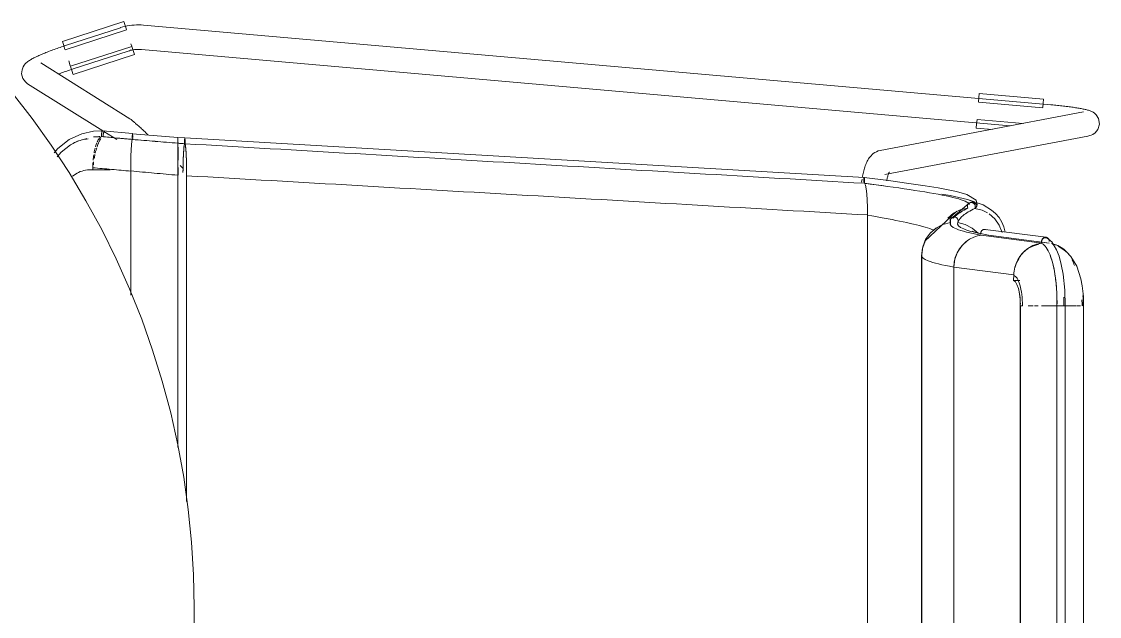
# Model space of a CAD drawing. Header units: millimetres. Extents: x 155927 to 295199, y -4084 to 97293.
# Drawn here: x 160454 to 160981, y 31203 to 31494 of the extents above; entities that cross this region are included whole.
import ezdxf

# ---------------------------------------------------------------- set-up
doc = ezdxf.new("R2010")
doc.units = ezdxf.units.MM
doc.header["$MEASUREMENT"] = 0
doc.layers.add('I-FURN', color=8, linetype='CONTINUOUS', lineweight=9)

msp = doc.modelspace()

# ---------------------------------------------------------------- linework, layer by layer
at = {"layer": 'I-FURN'}
for p, q in [((160474.12, 31484.26), (160504.12, 31493.95)), ((160504.12, 31493.95), (160504.75, 31492)), ((160475.42, 31480.22), (160505.43, 31489.91)), ((160502.48, 31490.95), (160475.67, 31482.24)), ((160502.53, 31490.97), (160502.48, 31490.95)), ((160503.63, 31491.3), (160502.53, 31490.97)), ((160504.73, 31491.58), (160503.63, 31491.3)), ((160505.85, 31491.82), (160504.73, 31491.58)), ((160504.75, 31492), (160505.39, 31490.03)), ((160506.97, 31492.02), (160505.85, 31491.82)), ((160508.11, 31492.17), (160506.97, 31492.02)), ((160509.24, 31492.27), (160508.11, 31492.17)), ((160510.38, 31492.33), (160509.24, 31492.27)), ((160511.53, 31492.35), (160510.38, 31492.33)), ((160512.67, 31492.32), (160511.53, 31492.35)), ((160513.81, 31492.24), (160512.67, 31492.32)), ((160957.13, 31453.29), (160513.81, 31492.24)), ((160474.75, 31482.31), (160474.12, 31484.26)), ((160475.38, 31480.34), (160474.75, 31482.31)), ((160475.22, 31482.09), (160475.67, 31482.24)), ((160507.63, 31483.1), (160508, 31481.94)), ((160461.06, 31476.64), (160461.56, 31476.87)), ((160461.56, 31476.87), (160462.07, 31477.1)), ((160462.07, 31477.1), (160462.59, 31477.34)), ((160462.59, 31477.34), (160463.14, 31477.58)), ((160463.14, 31477.58), (160463.7, 31477.82)), ((160463.7, 31477.82), (160464.28, 31478.07)), ((160464.28, 31478.07), (160464.87, 31478.32)), ((160464.87, 31478.32), (160465.48, 31478.57)), ((160465.48, 31478.57), (160466.11, 31478.82)), ((160466.11, 31478.82), (160466.75, 31479.07)), ((160466.75, 31479.07), (160467.4, 31479.32)), ((160467.4, 31479.32), (160468.07, 31479.58)), ((160468.07, 31479.58), (160468.75, 31479.83)), ((160468.75, 31479.83), (160469.44, 31480.09)), ((160469.44, 31480.09), (160470.13, 31480.34)), ((160470.13, 31480.34), (160470.84, 31480.59)), ((160470.84, 31480.59), (160471.56, 31480.85)), ((160471.56, 31480.85), (160472.28, 31481.1)), ((160472.28, 31481.1), (160473.01, 31481.35)), ((160473.01, 31481.35), (160473.74, 31481.6)), ((160473.74, 31481.6), (160474.48, 31481.85)), ((160474.48, 31481.85), (160475.22, 31482.09)), ((160508.03, 31481.84), (160478.03, 31472.15)), ((160479.33, 31468.11), (160509.34, 31477.8)), ((160479.38, 31470.83), (160506.19, 31479.54)), ((160506.19, 31479.54), (160506.83, 31479.73)), ((160506.83, 31479.73), (160507.47, 31479.9)), ((160507.47, 31479.9), (160508.11, 31480.04)), ((160508.07, 31481.72), (160508.71, 31479.75)), ((160508.11, 31480.04), (160508.77, 31480.15)), ((160508.71, 31479.75), (160509.34, 31477.8)), ((160508.77, 31480.15), (160509.42, 31480.24)), ((160509.42, 31480.24), (160510.08, 31480.3)), ((160510.08, 31480.3), (160510.74, 31480.34)), ((160510.74, 31480.34), (160511.4, 31480.35)), ((160511.4, 31480.35), (160512.07, 31480.33)), ((160512.07, 31480.33), (160512.73, 31480.29)), ((160512.73, 31480.29), (160512.76, 31480.29)), ((160512.76, 31480.28), (160937.26, 31442.99)), ((160454.39, 31470.41), (160454.91, 31471.79)), ((160454.91, 31471.79), (160455.48, 31472.7)), ((160455.48, 31472.7), (160456, 31473.33)), ((160456, 31473.33), (160456.46, 31473.79)), ((160456.46, 31473.79), (160456.89, 31474.16)), ((160456.89, 31474.16), (160457.29, 31474.48)), ((160457.29, 31474.48), (160457.68, 31474.75)), ((160457.68, 31474.75), (160458.07, 31475.01)), ((160458.07, 31475.01), (160458.46, 31475.25)), ((160458.46, 31475.25), (160458.86, 31475.49)), ((160458.86, 31475.49), (160459.27, 31475.72)), ((160459.27, 31475.72), (160459.69, 31475.95)), ((160459.69, 31475.95), (160460.13, 31476.18)), ((160460.13, 31476.18), (160460.59, 31476.4)), ((160460.59, 31476.4), (160461.06, 31476.64)), ((160507.1, 31446.44), (160463.52, 31473.75)), ((160477.2, 31474.73), (160478, 31472.25)), ((160478.7, 31470.06), (160478.07, 31472.03)), ((160454.21, 31468.43), (160454.39, 31470.41)), ((160454.8, 31466.21), (160454.21, 31468.43)), ((160472.4, 31468.39), (160473.03, 31468.62)), ((160473.03, 31468.62), (160473.66, 31468.85)), ((160473.66, 31468.85), (160474.31, 31469.09)), ((160474.31, 31469.09), (160474.97, 31469.33)), ((160474.97, 31469.33), (160475.63, 31469.56)), ((160475.63, 31469.56), (160476.31, 31469.8)), ((160476.31, 31469.8), (160476.99, 31470.03)), ((160476.99, 31470.03), (160477.67, 31470.26)), ((160477.67, 31470.26), (160478.36, 31470.49)), ((160478.36, 31470.49), (160479.05, 31470.72)), ((160479.03, 31469.06), (160478.7, 31470.06)), ((160479.05, 31470.72), (160479.38, 31470.83)), ((160479.33, 31468.11), (160479.05, 31468.98)), ((160456.03, 31464.47), (160454.8, 31466.21)), ((160456.03, 31464.47), (160457.15, 31463.58)), ((160457.15, 31463.58), (160493.91, 31440.55)), ((160459.36, 31446.57), (160449.55, 31459.2)), ((160921.75, 31454.76), (160921.93, 31456.82)), ((160921.93, 31456.82), (160922.11, 31458.86)), ((160922.11, 31458.86), (160953.52, 31456.1)), ((160953.52, 31456.1), (160953.34, 31454.06)), ((160921.74, 31454.63), (160953.15, 31451.87)), ((160953.34, 31454.06), (160953.16, 31452)), ((160957.29, 31453.28), (160957.13, 31453.29)), ((160958.04, 31453.21), (160957.29, 31453.28)), ((160958.79, 31453.14), (160958.04, 31453.21)), ((160959.54, 31453.07), (160958.79, 31453.14)), ((160960.28, 31452.99), (160959.54, 31453.07)), ((160961.02, 31452.92), (160960.28, 31452.99)), ((160961.75, 31452.84), (160961.02, 31452.92)), ((160962.48, 31452.76), (160961.75, 31452.84)), ((160963.2, 31452.68), (160962.48, 31452.76)), ((160963.91, 31452.59), (160963.2, 31452.68)), ((160964.6, 31452.51), (160963.91, 31452.59)), ((160965.29, 31452.42), (160964.6, 31452.51)), ((160965.97, 31452.34), (160965.29, 31452.42)), ((160966.63, 31452.25), (160965.97, 31452.34)), ((160967.28, 31452.16), (160966.63, 31452.25)), ((160967.92, 31452.07), (160967.28, 31452.16)), ((160968.53, 31451.98), (160967.92, 31452.07)), ((160969.14, 31451.89), (160968.53, 31451.98)), ((160969.72, 31451.8), (160969.14, 31451.89)), ((160970.29, 31451.7), (160969.72, 31451.8)), ((160970.84, 31451.61), (160970.29, 31451.7)), ((160971.38, 31451.52), (160970.84, 31451.61)), ((160971.89, 31451.42), (160971.38, 31451.52)), ((160972.39, 31451.33), (160971.89, 31451.42)), ((160972.86, 31451.23), (160972.39, 31451.33)), ((160973.32, 31451.14), (160972.86, 31451.23)), ((160973.77, 31451.04), (160973.32, 31451.14)), ((160974.19, 31450.94), (160973.77, 31451.04)), ((160974.61, 31450.83), (160974.19, 31450.94)), ((160975.01, 31450.73), (160974.61, 31450.83)), ((160975.4, 31450.61), (160975.01, 31450.73)), ((160975.8, 31450.49), (160975.4, 31450.61)), ((160468.65, 31433.54), (160459.36, 31446.57)), ((160507.1, 31446.44), (160507.43, 31446.23)), ((160507.43, 31446.23), (160507.68, 31446.05)), ((160507.68, 31446.05), (160507.91, 31445.87)), ((160507.91, 31445.87), (160508.14, 31445.7)), ((160508.14, 31445.7), (160508.36, 31445.52)), ((160508.36, 31445.52), (160508.59, 31445.33)), ((160508.59, 31445.33), (160508.83, 31445.13)), ((160972.98, 31449.81), (160873.69, 31431)), ((160920.8, 31444), (160920.99, 31446.06)), ((160943.6, 31444.2), (160921, 31446.18)), ((160976.2, 31450.34), (160975.8, 31450.49)), ((160976.63, 31450.18), (160976.2, 31450.34)), ((160977.11, 31449.96), (160976.63, 31450.18)), ((160977.67, 31449.66), (160977.11, 31449.96)), ((160978.37, 31449.18), (160977.67, 31449.66)), ((160979.28, 31448.32), (160978.37, 31449.18)), ((160980.32, 31446.67), (160979.28, 31448.32)), ((160980.8, 31443.91), (160980.32, 31446.67)), ((160483.66, 31439.19), (160489.31, 31440.41)), ((160489.31, 31440.41), (160494.77, 31440.5)), ((160508.37, 31439.2), (160493.88, 31440.62)), ((160494.29, 31440.31), (160500.73, 31436.28)), ((160508.83, 31445.13), (160509.08, 31444.91)), ((160509.08, 31444.91), (160509.35, 31444.68)), ((160509.35, 31444.68), (160509.63, 31444.44)), ((160509.63, 31444.44), (160509.92, 31444.18)), ((160509.92, 31444.18), (160510.23, 31443.91)), ((160510.23, 31443.91), (160510.55, 31443.62)), ((160510.55, 31443.62), (160510.89, 31443.32)), ((160510.89, 31443.32), (160511.24, 31443.01)), ((160511.24, 31443.01), (160511.61, 31442.68)), ((160511.61, 31442.68), (160511.98, 31442.33)), ((160511.98, 31442.33), (160512.37, 31441.98)), ((160512.37, 31441.98), (160512.78, 31441.61)), ((160512.78, 31441.61), (160513.19, 31441.23)), ((160513.19, 31441.23), (160513.61, 31440.84)), ((160513.61, 31440.84), (160514.05, 31440.43)), ((160514.05, 31440.43), (160514.49, 31440.02)), ((160514.49, 31440.02), (160514.95, 31439.6)), ((160920.62, 31441.95), (160920.8, 31444)), ((160920.62, 31441.95), (160928.52, 31441.26)), ((160979.97, 31441.16), (160978.65, 31439.58)), ((160979.97, 31441.16), (160980.8, 31443.91)), ((160471.82, 31431.96), (160477.35, 31436.29)), ((160477.35, 31436.29), (160483.66, 31439.19)), ((160478.06, 31433.72), (160481.75, 31435.63)), ((160507.91, 31433.74), (160508.08, 31435.46)), ((160508.08, 31435.45), (160507.91, 31433.72)), ((160508.28, 31436.35), (160508.08, 31435.45)), ((160508.09, 31435.46), (160508.28, 31436.34)), ((160508.28, 31438.26), (160508.27, 31437.81)), ((160508.27, 31437.8), (160508.28, 31438.25)), ((160508.27, 31437.81), (160508.27, 31437.31)), ((160508.27, 31437.31), (160508.27, 31437.8)), ((160508.27, 31437.31), (160508.27, 31436.82)), ((160508.27, 31436.81), (160508.27, 31437.31)), ((160508.27, 31436.82), (160508.28, 31436.35)), ((160508.28, 31436.34), (160508.27, 31436.81)), ((160508.3, 31438.64), (160508.28, 31438.26)), ((160508.28, 31438.25), (160508.3, 31438.64)), ((160508.32, 31438.94), (160508.3, 31438.64)), ((160508.3, 31438.64), (160508.32, 31438.93)), ((160508.34, 31439.13), (160508.32, 31438.94)), ((160508.37, 31439.2), (160508.34, 31439.13)), ((160508.34, 31439.12), (160508.37, 31439.19)), ((160508.4, 31439.13), (160508.37, 31439.2)), ((160530.57, 31437.37), (160508.37, 31439.19)), ((160508.37, 31439.19), (160508.4, 31439.13)), ((160508.42, 31438.94), (160508.4, 31439.13)), ((160508.4, 31439.13), (160508.42, 31438.94)), ((160508.44, 31438.65), (160508.42, 31438.94)), ((160508.42, 31438.94), (160508.44, 31438.65)), ((160508.46, 31438.27), (160508.44, 31438.65)), ((160508.44, 31438.65), (160508.46, 31438.27)), ((160508.47, 31437.82), (160508.46, 31438.27)), ((160508.46, 31438.27), (160508.47, 31437.82)), ((160508.46, 31436.36), (160508.47, 31436.83)), ((160508.47, 31436.83), (160508.46, 31436.36)), ((160508.47, 31437.33), (160508.47, 31437.82)), ((160508.47, 31437.82), (160508.47, 31437.32)), ((160514.95, 31439.6), (160515.41, 31439.17)), ((160515.41, 31439.17), (160515.88, 31438.73)), ((160530.56, 31436.44), (160530.57, 31436.82)), ((160530.57, 31436.82), (160530.56, 31436.44)), ((160530.56, 31435.98), (160530.56, 31436.44)), ((160530.56, 31436.44), (160530.56, 31435.99)), ((160530.56, 31435.99), (160530.56, 31435.5)), ((160530.56, 31435.49), (160530.56, 31435.98)), ((160530.56, 31435.5), (160530.56, 31435)), ((160530.56, 31435), (160530.56, 31435.49)), ((160530.56, 31434.53), (160530.56, 31435)), ((160530.56, 31435), (160530.56, 31434.53)), ((160530.57, 31437.3), (160530.57, 31437.37)), ((160530.57, 31437.37), (160530.57, 31437.3)), ((160530.57, 31437.36), (160533.93, 31437.1)), ((160530.57, 31437.3), (160530.57, 31437.36)), ((160530.57, 31437.36), (160530.57, 31437.3)), ((160530.57, 31436.82), (160530.57, 31437.11)), ((160530.57, 31437.11), (160530.57, 31436.82)), ((160530.58, 31436.43), (160530.58, 31436.82)), ((160530.58, 31436.81), (160530.58, 31436.43)), ((160530.58, 31436.43), (160530.58, 31435.98)), ((160530.58, 31435.98), (160530.58, 31436.43)), ((160530.58, 31435.98), (160530.58, 31435.49)), ((160530.58, 31435.49), (160530.58, 31435.98)), ((160530.58, 31435.49), (160530.58, 31434.99)), ((160530.58, 31434.99), (160530.58, 31435.49)), ((160530.58, 31434.99), (160530.58, 31434.52)), ((160530.58, 31434.52), (160530.58, 31434.99)), ((160533.84, 31436.16), (160533.82, 31435.71)), ((160533.82, 31435.71), (160533.82, 31435.22)), ((160533.82, 31435.22), (160533.82, 31434.72)), ((160533.85, 31436.54), (160533.84, 31436.16)), ((160533.88, 31436.83), (160533.85, 31436.54)), ((160533.9, 31437.02), (160533.88, 31436.83)), ((160533.93, 31437.09), (160533.9, 31437.02)), ((160865.84, 31417.81), (160533.93, 31437.09)), ((160533.96, 31437.03), (160533.93, 31437.09)), ((160533.98, 31436.84), (160533.96, 31437.03)), ((160534.01, 31436.55), (160533.98, 31436.84)), ((160534.03, 31436.16), (160534.01, 31436.55)), ((160534.04, 31435.71), (160534.03, 31436.16)), ((160534.04, 31435.22), (160534.04, 31435.71)), ((160534.04, 31434.73), (160534.04, 31435.22)), ((160875.92, 31419.21), (160975.21, 31438.02)), ((160975.63, 31438.11), (160975.21, 31438.02)), ((160976.14, 31438.24), (160975.63, 31438.11)), ((160976.76, 31438.46), (160976.14, 31438.24)), ((160977.57, 31438.83), (160976.76, 31438.46)), ((160978.65, 31439.58), (160977.57, 31438.83)), ((160477.42, 31420.16), (160468.65, 31433.54)), ((160470.14, 31429.85), (160471.82, 31431.96)), ((160471.49, 31427.83), (160473.49, 31430.22)), ((160473.49, 31430.22), (160478.06, 31433.72)), ((160507.64, 31428.21), (160507.76, 31431.24)), ((160507.76, 31431.24), (160507.64, 31428.14)), ((160507.76, 31431.28), (160507.91, 31433.72)), ((160507.91, 31433.72), (160507.76, 31431.24)), ((160530.54, 31431.9), (160530.52, 31429.39)), ((160530.52, 31429.39), (160530.54, 31431.89)), ((160530.54, 31431.9), (160530.55, 31433.64)), ((160530.55, 31433.64), (160530.54, 31431.9)), ((160530.55, 31433.64), (160530.56, 31434.53)), ((160530.56, 31434.53), (160530.55, 31433.64)), ((160530.61, 31431.88), (160530.59, 31433.63)), ((160530.59, 31433.62), (160530.61, 31431.87)), ((160530.62, 31429.38), (160530.61, 31431.88)), ((160530.61, 31431.87), (160530.62, 31429.37)), ((160533.43, 31431.6), (160533.27, 31429.1)), ((160533.62, 31433.35), (160533.43, 31431.6)), ((160533.83, 31434.25), (160533.62, 31433.35)), ((160533.82, 31434.72), (160533.83, 31434.25)), ((160534.03, 31434.26), (160534.04, 31434.73)), ((160534.24, 31433.37), (160534.03, 31434.26)), ((160534.43, 31431.62), (160534.24, 31433.37)), ((160534.6, 31429.12), (160534.43, 31431.62)), ((160871.01, 31429.94), (160870.33, 31429.45)), ((160871.8, 31430.37), (160871.01, 31429.94)), ((160872.7, 31430.74), (160871.8, 31430.37)), ((160873.69, 31431), (160872.7, 31430.74)), ((160507.57, 31424.61), (160507.54, 31420.85)), ((160507.54, 31420.97), (160507.57, 31424.61)), ((160507.57, 31424.7), (160507.64, 31428.14)), ((160507.64, 31428.14), (160507.57, 31424.71)), ((160530.51, 31422.69), (160530.52, 31426.26)), ((160530.52, 31426.26), (160530.51, 31422.69)), ((160530.52, 31426.26), (160530.52, 31429.39)), ((160530.52, 31429.39), (160530.52, 31426.26)), ((160530.63, 31426.25), (160530.62, 31429.38)), ((160530.62, 31429.37), (160530.63, 31426.25)), ((160533.14, 31425.98), (160533.06, 31422.43)), ((160533.27, 31429.1), (160533.14, 31425.98)), ((160534.72, 31425.99), (160534.6, 31429.12)), ((160534.8, 31422.42), (160534.72, 31425.99)), ((160866.86, 31424.64), (160866.62, 31424.07)), ((160867.11, 31425.2), (160866.86, 31424.64)), ((160867.38, 31425.75), (160867.11, 31425.2)), ((160867.67, 31426.28), (160867.38, 31425.75)), ((160868, 31426.82), (160867.67, 31426.28)), ((160868.36, 31427.36), (160868, 31426.82)), ((160868.76, 31427.89), (160868.36, 31427.36)), ((160869.21, 31428.42), (160868.76, 31427.89)), ((160869.73, 31428.94), (160869.21, 31428.42)), ((160870.33, 31429.45), (160869.73, 31428.94)), ((160485.65, 31406.44), (160477.42, 31420.16)), ((160497.5, 31421.55), (160487.75, 31421.55)), ((160488.99, 31421.5), (160488.99, 31422.54)), ((160507.54, 31420.85), (160507.54, 31360.36)), ((160507.54, 31360.36), (160507.54, 31420.85)), ((160530.51, 31418.9), (160530.51, 31422.69)), ((160530.51, 31422.69), (160530.51, 31418.9)), ((160530.64, 31418.92), (160530.63, 31422.7)), ((160530.63, 31422.69), (160530.64, 31418.92)), ((160533.18, 31422.13), (160531.65, 31423.6)), ((160533.06, 31422.43), (160533.04, 31420.18)), ((160534.82, 31418.64), (160534.8, 31422.42)), ((160865.19, 31419.07), (160865.06, 31418.39)), ((160865.33, 31419.74), (160865.19, 31419.07)), ((160865.49, 31420.4), (160865.33, 31419.74)), ((160865.65, 31421.04), (160865.49, 31420.4)), ((160865.82, 31421.67), (160865.65, 31421.04)), ((160866, 31422.29), (160865.82, 31421.67)), ((160866.2, 31422.89), (160866, 31422.29)), ((160866.4, 31423.48), (160866.2, 31422.89)), ((160866.62, 31424.07), (160866.4, 31423.48)), ((160877.58, 31419.09), (160877.47, 31418.75)), ((160877.69, 31419.39), (160877.58, 31419.09)), ((160877.79, 31419.66), (160877.69, 31419.39)), ((160877.88, 31419.89), (160877.79, 31419.66)), ((160877.97, 31420.09), (160877.88, 31419.89)), ((160878.04, 31420.24), (160877.97, 31420.09)), ((160878.09, 31420.33), (160878.04, 31420.24)), ((160878.13, 31420.4), (160878.09, 31420.33)), ((160878.15, 31420.43), (160878.13, 31420.4)), ((160530.51, 31285.91), (160530.51, 31418.9)), ((160530.51, 31418.9), (160530.51, 31285.91)), ((160534.82, 31259.54), (160534.82, 31418.64)), ((160534.82, 31418.64), (160534.82, 31259.54)), ((160864.71, 31416.28), (160864.61, 31415.55)), ((160864.82, 31417), (160864.71, 31416.28)), ((160865.06, 31418.39), (160864.93, 31417.7)), ((160865.64, 31416.44), (160865.63, 31415.94)), ((160865.63, 31415.95), (160865.64, 31416.44)), ((160865.63, 31415.45), (160865.63, 31415.95)), ((160865.63, 31415.94), (160865.63, 31415.45)), ((160865.66, 31416.89), (160865.64, 31416.44)), ((160865.64, 31416.44), (160865.66, 31416.89)), ((160865.69, 31417.27), (160865.66, 31416.89)), ((160865.66, 31416.89), (160865.69, 31417.27)), ((160865.74, 31417.56), (160865.69, 31417.27)), ((160865.69, 31417.27), (160865.74, 31417.56)), ((160865.79, 31417.74), (160865.74, 31417.56)), ((160865.74, 31417.56), (160865.79, 31417.74)), ((160865.79, 31417.74), (160865.84, 31417.81)), ((160865.84, 31417.8), (160865.79, 31417.74)), ((160865.84, 31417.81), (160865.89, 31417.73)), ((160865.84, 31417.8), (160877.7, 31416.25)), ((160865.89, 31417.73), (160865.84, 31417.8)), ((160865.94, 31417.54), (160865.89, 31417.73)), ((160865.89, 31417.73), (160865.94, 31417.54)), ((160865.99, 31417.24), (160865.94, 31417.54)), ((160865.94, 31417.54), (160865.99, 31417.24)), ((160866.02, 31416.85), (160865.99, 31417.24)), ((160865.99, 31417.24), (160866.02, 31416.86)), ((160866.02, 31416.86), (160866.04, 31416.4)), ((160866.04, 31416.4), (160866.02, 31416.85)), ((160866.03, 31414.94), (160866.05, 31415.41)), ((160866.05, 31415.41), (160866.03, 31414.94)), ((160866.03, 31414.94), (160866.43, 31414.03)), ((160866.43, 31414.03), (160866.03, 31414.94)), ((160866.05, 31415.91), (160866.04, 31416.4)), ((160866.04, 31416.4), (160866.05, 31415.91)), ((160866.05, 31415.41), (160866.05, 31415.91)), ((160866.05, 31415.91), (160866.05, 31415.41)), ((160866.43, 31414.03), (160866.79, 31412.3)), ((160866.8, 31412.29), (160866.43, 31414.03)), ((160876.95, 31416.66), (160876.85, 31416.16)), ((160877.05, 31417.13), (160876.95, 31416.66)), ((160877.15, 31417.57), (160877.05, 31417.13)), ((160877.26, 31417.99), (160877.15, 31417.57)), ((160877.36, 31418.39), (160877.26, 31417.99)), ((160877.47, 31418.75), (160877.36, 31418.39)), ((160877.7, 31416.25), (160887.63, 31414.89)), ((160887.63, 31414.89), (160895.64, 31413.71)), ((160895.64, 31413.71), (160901.96, 31412.68)), ((160866.79, 31412.29), (160867.1, 31409.83)), ((160867.11, 31409.79), (160866.8, 31412.29)), ((160867.11, 31409.8), (160867.34, 31406.74)), ((160867.35, 31406.69), (160867.11, 31409.79)), ((160901.96, 31412.68), (160910.98, 31410.87)), ((160907.82, 31408.96), (160903.75, 31409.7)), ((160916.34, 31407.07), (160907.82, 31408.96)), ((160910.98, 31410.87), (160915.98, 31409.47)), ((160915.98, 31409.47), (160920.61, 31406.7)), ((160493.32, 31392.4), (160485.65, 31406.44)), ((160867.35, 31406.69), (160867.5, 31403.22)), ((160867.5, 31403.16), (160867.35, 31406.69)), ((160867.5, 31403.16), (160867.56, 31399.47)), ((160867.56, 31399.39), (160867.5, 31403.16)), ((160917.37, 31405.37), (160907.95, 31397.24)), ((160916.35, 31404.21), (160916.26, 31403.72)), ((160916.26, 31403.71), (160916.35, 31404.2)), ((160916.26, 31403.72), (160916.29, 31403.22)), ((160916.29, 31403.21), (160916.26, 31403.71)), ((160916.29, 31403.22), (160916.44, 31402.74)), ((160916.44, 31402.74), (160916.29, 31403.21)), ((160923.97, 31404.4), (160916.34, 31407.07)), ((160916.56, 31404.66), (160916.35, 31404.21)), ((160916.35, 31404.2), (160916.56, 31404.65)), ((160916.87, 31405.04), (160916.56, 31404.66)), ((160916.56, 31404.65), (160916.88, 31405.03)), ((160917.28, 31405.32), (160916.87, 31405.04)), ((160916.88, 31405.03), (160917.28, 31405.32)), ((160917.1, 31405.21), (160917.31, 31405.34)), ((160917.74, 31405.51), (160917.28, 31405.32)), ((160917.28, 31405.32), (160917.74, 31405.5)), ((160918.22, 31405.57), (160917.74, 31405.51)), ((160917.74, 31405.5), (160918.22, 31405.56)), ((160918.71, 31405.49), (160918.22, 31405.57)), ((160918.22, 31405.56), (160918.71, 31405.49)), ((160918.71, 31405.49), (160919.16, 31405.29)), ((160919.16, 31405.3), (160918.71, 31405.49)), ((160919.56, 31405), (160919.16, 31405.3)), ((160919.16, 31405.29), (160919.56, 31404.99)), ((160919.86, 31404.61), (160919.56, 31405)), ((160919.56, 31404.99), (160919.86, 31404.61)), ((160919.86, 31404.61), (160920.06, 31404.15)), ((160920.06, 31404.15), (160919.86, 31404.61)), ((160920.09, 31403.16), (160919.92, 31402.69)), ((160919.93, 31402.69), (160920.09, 31403.16)), ((160920.06, 31404.15), (160920.13, 31403.66)), ((160920.13, 31403.66), (160920.06, 31404.15)), ((160920.13, 31403.66), (160920.09, 31403.16)), ((160920.09, 31403.16), (160920.13, 31403.66)), ((160920.61, 31406.7), (160921.14, 31404.51)), ((160921.14, 31404.51), (160920.85, 31403.6)), ((160928.08, 31401.89), (160923.97, 31404.4)), ((160867.56, 31015.99), (160867.56, 31399.39)), ((160867.56, 31399.39), (160867.56, 31015.99)), ((160911.17, 31401.26), (160895.48, 31386.66)), ((160906.66, 31397.91), (160909.5, 31400.31)), ((160909.5, 31400.32), (160906.67, 31397.91)), ((160908.45, 31398.02), (160908.13, 31397.64)), ((160908.14, 31397.64), (160908.45, 31398.02)), ((160908.85, 31398.32), (160908.45, 31398.02)), ((160908.45, 31398.02), (160908.85, 31398.31)), ((160909.31, 31398.51), (160908.85, 31398.32)), ((160908.85, 31398.31), (160909.31, 31398.5)), ((160909.31, 31398.5), (160909.8, 31398.57)), ((160909.8, 31398.57), (160909.31, 31398.51)), ((160912.82, 31401.96), (160909.5, 31400.32)), ((160909.5, 31400.31), (160912.83, 31401.95)), ((160909.8, 31398.57), (160910.29, 31398.5)), ((160910.29, 31398.51), (160909.8, 31398.57)), ((160910.76, 31398.32), (160910.29, 31398.51)), ((160910.29, 31398.5), (160910.75, 31398.31)), ((160910.75, 31398.31), (160911.16, 31398.02)), ((160911.16, 31398.02), (160910.76, 31398.32)), ((160911.16, 31398.02), (160911.47, 31397.64)), ((160911.47, 31397.64), (160911.16, 31398.02)), ((160916.44, 31402.74), (160912.82, 31401.96)), ((160912.83, 31401.95), (160916.44, 31402.74)), ((160923.56, 31401.79), (160919.93, 31402.69)), ((160926.14, 31400.52), (160923.56, 31401.79)), ((160929.7, 31397.57), (160926.88, 31400.05)), ((160930.04, 31400.16), (160928.08, 31401.89)), ((160931.73, 31398.18), (160930.04, 31400.16)), ((160933.1, 31395.98), (160931.73, 31398.18)), ((160900.94, 31393.09), (160898.07, 31390.58)), ((160898.07, 31390.57), (160900.95, 31393.08)), ((160904.34, 31394.84), (160900.94, 31393.09)), ((160900.95, 31393.08), (160904.34, 31394.83)), ((160908.05, 31395.73), (160904.34, 31394.84)), ((160907.85, 31396.7), (160907.93, 31397.19)), ((160907.93, 31397.19), (160907.85, 31396.7)), ((160907.89, 31396.2), (160907.85, 31396.7)), ((160907.85, 31396.7), (160907.89, 31396.2)), ((160908.05, 31395.73), (160907.89, 31396.2)), ((160907.89, 31396.2), (160908.05, 31395.73)), ((160907.93, 31397.19), (160908.14, 31397.64)), ((160908.13, 31397.64), (160907.93, 31397.19)), ((160908.08, 31397.54), (160908.03, 31394.66)), ((160911.47, 31397.64), (160911.67, 31397.19)), ((160911.67, 31397.19), (160911.47, 31397.64)), ((160911.72, 31396.2), (160911.55, 31395.73)), ((160911.56, 31395.73), (160911.72, 31396.2)), ((160915.27, 31394.84), (160911.56, 31395.73)), ((160911.84, 31396.41), (160911.66, 31395.98)), ((160911.67, 31397.19), (160911.75, 31396.7)), ((160911.76, 31396.7), (160911.67, 31397.19)), ((160911.75, 31396.7), (160911.72, 31396.2)), ((160911.72, 31396.2), (160911.76, 31396.7)), ((160918.67, 31393.08), (160915.27, 31394.84)), ((160921.54, 31390.58), (160918.67, 31393.08)), ((160931.88, 31394.48), (160929.7, 31397.57)), ((160933.28, 31390.97), (160931.88, 31394.48)), ((160934.13, 31393.61), (160933.1, 31395.98)), ((160934.79, 31391.11), (160934.13, 31393.61)), ((160500.42, 31378.06), (160493.32, 31392.4)), ((160896.07, 31387.76), (160894.35, 31383.29)), ((160895.9, 31387.44), (160894.53, 31383.87)), ((160894.54, 31383.87), (160895.9, 31387.44)), ((160898.07, 31390.58), (160895.9, 31387.44)), ((160895.9, 31387.44), (160898.07, 31390.57)), ((160918.64, 31391.58), (160921.07, 31390.82)), ((160921.07, 31390.82), (160927.36, 31389.45)), ((160922.92, 31391.05), (160922.84, 31390.56)), ((160922.84, 31390.56), (160922.88, 31390.06)), ((160923.11, 31391.5), (160922.92, 31391.05)), ((160923.03, 31389.59), (160952.73, 31385.75)), ((160923.41, 31391.88), (160923.11, 31391.5)), ((160923.8, 31392.18), (160923.41, 31391.88)), ((160924.24, 31392.37), (160923.8, 31392.18)), ((160924.71, 31392.44), (160924.24, 31392.37)), ((160925.18, 31392.37), (160924.71, 31392.44)), ((160924.94, 31392.42), (160954.72, 31388.57)), ((160925.62, 31392.18), (160925.18, 31392.37)), ((160926.58, 31389.57), (160956.28, 31385.73)), ((160955.22, 31388.21), (160957.6, 31386.32)), ((160894.35, 31383.29), (160893.91, 31379.54)), ((160894.06, 31380.08), (160894.54, 31383.87)), ((160894.53, 31383.87), (160894.06, 31380.08)), ((160895.48, 31386.66), (160894.77, 31384.73)), ((160913.53, 31384.47), (160911.45, 31381.36)), ((160916.27, 31386.96), (160913.53, 31384.47)), ((160950.31, 31386.5), (160955.08, 31385.88)), ((160957.6, 31386.32), (160959.9, 31382.49)), ((160959.9, 31382.49), (160961.09, 31379.32)), ((160960.71, 31384.18), (160962.98, 31382.85)), ((160962.98, 31382.85), (160965.05, 31381.18)), ((160506.94, 31363.45), (160500.42, 31378.06)), ((160893.91, 31379.54), (160893.91, 31074.74)), ((160894.06, 31035.3), (160894.06, 31380.08)), ((160894.06, 31380.08), (160894.06, 31035.3)), ((160910.13, 31377.81), (160909.66, 31374.04)), ((160911.45, 31381.36), (160910.13, 31377.81)), ((160956.95, 31379.27), (160956.76, 31379.78)), ((160957.83, 31376.45), (160956.95, 31379.27)), ((160961.09, 31379.32), (160962.17, 31375.28)), ((160965.05, 31381.18), (160966.88, 31379.2)), ((160966.88, 31379.2), (160969.75, 31374.49)), ((160909.66, 31374.04), (160938.93, 31370.18)), ((160909.66, 31041.33), (160909.66, 31374.04)), ((160909.66, 31374.04), (160909.66, 31041.33)), ((160958.63, 31372.95), (160957.83, 31376.45)), ((160959.46, 31367.51), (160958.63, 31372.95)), ((160962.17, 31375.28), (160963.04, 31370.56)), ((160969.75, 31374.49), (160971.77, 31368.34)), ((160938.93, 31370.18), (160938.87, 31367.47)), ((160941.87, 31367.47), (160938.87, 31367.47)), ((160938.87, 31367.47), (160939.73, 31366.83)), ((160939.73, 31366.83), (160940.52, 31365.48)), ((160959.94, 31361.53), (160959.46, 31367.51)), ((160963.04, 31370.56), (160963.84, 31362.67)), ((160971.77, 31368.34), (160972.42, 31364.84)), ((160512.88, 31348.6), (160506.94, 31363.45)), ((160940.52, 31365.48), (160941.19, 31363.49)), ((160941.19, 31363.49), (160941.7, 31361)), ((160960.03, 31355.11), (160959.94, 31361.53)), ((160963.84, 31362.67), (160963.99, 31355.11)), ((160972.42, 31364.84), (160972.94, 31359.63)), ((160941.7, 31361), (160942.02, 31358.15)), ((160942.02, 31358.15), (160942.12, 31355.11)), ((160972.94, 31359.63), (160973.02, 31355.11)), ((160942.12, 31355.11), (160942.12, 31060.26)), ((160942.18, 31060.26), (160942.18, 31355.11)), ((160946.04, 31355.11), (160948.5, 31355.11)), ((160949.02, 31355.11), (160950.86, 31355.11)), ((160952.49, 31355.11), (160956.05, 31355.11)), ((160960.05, 31355.11), (160956.24, 31355.11)), ((160956.24, 31355.11), (160960.05, 31355.11)), ((160960.03, 31355.11), (160960.03, 31060.26)), ((160960.03, 31355.11), (160963.99, 31355.11)), ((160960.14, 31355.11), (160960.03, 31355.11)), ((160960.36, 31355.11), (160960.14, 31355.11)), ((160960.69, 31355.11), (160960.36, 31355.11)), ((160961.11, 31355.11), (160960.69, 31355.11)), ((160961.58, 31355.11), (160961.11, 31355.11)), ((160962.08, 31355.11), (160961.58, 31355.11)), ((160962.57, 31355.11), (160962.08, 31355.11)), ((160963.03, 31355.11), (160962.57, 31355.11)), ((160963.42, 31355.11), (160963.03, 31355.11)), ((160963.72, 31355.11), (160963.42, 31355.11)), ((160963.92, 31355.11), (160963.72, 31355.11)), ((160966.77, 31355.11), (160963.74, 31355.11)), ((160963.74, 31355.11), (160966.76, 31355.11)), ((160963.99, 31355.11), (160963.92, 31355.11)), ((160963.99, 31060.26), (160963.99, 31355.11)), ((160966.93, 31355.11), (160969.5, 31355.11)), ((160969.78, 31355.11), (160971.53, 31355.11)), ((160972.72, 31355.11), (160973.01, 31355.11)), ((160973.02, 31355.11), (160972.85, 31355.11)), ((160973.02, 31060.26), (160973.02, 31355.11)), ((160518.21, 31333.51), (160512.88, 31348.6)), ((160522.94, 31318.23), (160518.21, 31333.51)), ((160527.06, 31302.77), (160522.94, 31318.23)), ((160530.55, 31287.16), (160527.06, 31302.77)), ((160533.41, 31271.41), (160530.55, 31287.16)), ((160535.64, 31255.57), (160533.41, 31271.41)), ((160537.24, 31239.65), (160535.64, 31255.57)), ((160538.2, 31223.68), (160537.24, 31239.65)), ((160538.52, 31207.69), (160538.2, 31223.68)), ((160538.43, 31199.05), (160538.52, 31207.69))]:
    msp.add_line(p, q, dxfattribs=at)
for centre, major_axis, ratio, start_param, end_param in [((160924.73, 31373.91), (0, 15.78), 0.955139, 0.354206, 1.562553), ((160924.73, 31373.91), (0, 15.78), 0.955139, 0.112537, 0.354036), ((160924.71, 31390.47), (0, 1.96), 0.955139, 5.775592, 8.064923), ((160968.75, 31355.11), (0, 12.4), 0.287441, 4.712389, 4.950404), ((160957.27, 31355.11), (-15.75, 0), 0.000004, 5.8107, 5.99294)]:
    msp.add_ellipse(centre, major_axis=major_axis, ratio=ratio, start_param=start_param, end_param=end_param, dxfattribs=at)
for points, knots in [([(160493.32, 31437.78), (160493.3, 31437.92), (160493.27, 31438.21), (160493.25, 31438.63), (160493.27, 31439.01), (160493.29, 31439.3), (160493.32, 31439.57), (160493.37, 31439.82), (160493.43, 31440.04), (160493.5, 31440.24), (160493.6, 31440.43), (160493.69, 31440.54), (160493.73, 31440.57)], [0, 0, 0, 0, 0.0555556, 0.1111111, 0.1666667, 0.1944444, 0.2222222, 0.2777778, 0.3055556, 0.3333333, 0.3888889, 0.4444444, 0.4444444, 0.4444444, 0.4444444]), ([(160478.08, 31433.71), (160478.9, 31434.23), (160481.62, 31435.81), (160484.61, 31436.4), (160486.71, 31436.69)], [-0.4024189, -0.4024189, -0.4024189, -0.4024189, -0.3333333, -0.1789981, -0.1789981, -0.1789981, -0.1789981]), ([(160533.93, 31437.1), (160533.95, 31437.1), (160533.98, 31436.96), (160534.01, 31436.57), (160534.03, 31436.18), (160534.04, 31435.72), (160534.04, 31435.23), (160534.04, 31434.73), (160534.03, 31434.41), (160534.03, 31434.26)], [-0.498493, -0.498493, -0.498493, -0.498493, -0.375, -0.3125, -0.25, -0.1875, -0.125, -0.0625, 0, 0, 0, 0]), ([(160533.04, 31420.18), (160533.05, 31422.2), (160533.11, 31425.43), (160533.26, 31429.22), (160533.48, 31432.57), (160533.69, 31433.96), (160533.83, 31434.25)], [-0.9335619, -0.9335619, -0.9335619, -0.9335619, -0.6666667, -0.5, -0.3333333, 0, 0, 0, 0]), ([(160534.03, 31434.26), (160534.17, 31433.98), (160534.38, 31432.59), (160534.6, 31429.23), (160534.73, 31426.07), (160534.81, 31422.46), (160534.82, 31419.91), (160534.82, 31418.64)], [-1, -1, -1, -1, -0.666667, -0.5, -0.333333, -0.166667, 0, 0, 0, 0]), ([(160479.1, 31418.39), (160480, 31419.15), (160483, 31421.08), (160486.6, 31421.71), (160488.99, 31421.5)], [0.5, 0.5, 0.5, 0.5, 0.6666667, 1, 1, 1, 1]), ([(160917.32, 31404.57), (160917.13, 31404.98), (160915.53, 31406.4), (160907.23, 31408.84), (160888.79, 31411.89), (160873.58, 31413.92), (160866.03, 31414.94)], [0.1500588, 0.1500588, 0.1500588, 0.1500588, 0.25, 0.5, 0.75, 1, 1, 1, 1]), ([(160919.93, 31402.69), (160921.48, 31403.71), (160921.25, 31405), (160918.23, 31406.28), (160917.51, 31406.54)], [0, 0, 0, 0, 0.25, 0.3133981, 0.3133981, 0.3133981, 0.3133981]), ([(160867.56, 31399.39), (160872.95, 31398.41), (160883.73, 31396.47), (160894.44, 31394.04), (160898.68, 31392.58), (160899.83, 31392.09)], [0, 0, 0, 0, 0.25, 0.5, 0.625, 0.625, 0.625, 0.625]), ([(160909.31, 31397.86), (160909.7, 31398.32), (160911.38, 31399.95), (160914.03, 31401.57), (160916.44, 31402.74)], [0.303693, 0.303693, 0.303693, 0.303693, 0.5, 1, 1, 1, 1]), ([(160911.84, 31396.41), (160912.31, 31397.34), (160914.1, 31399.44), (160917.53, 31401.53), (160919.92, 31402.69)], [0.0974621, 0.0974621, 0.0974621, 0.0974621, 0.5, 1, 1, 1, 1]), ([(160922.94, 31390.28), (160919.23, 31391.08), (160912.74, 31392.89), (160911.01, 31394.71), (160911.55, 31395.73)], [0.1122148, 0.1122148, 0.1122148, 0.1122148, 0.5, 1, 1, 1, 1]), ([(160956.32, 31386.6), (160956.32, 31386.74), (160956.31, 31386.97), (160956.24, 31387.26), (160956.14, 31387.53), (160955.96, 31387.84), (160955.67, 31388.16), (160955.31, 31388.4), (160954.96, 31388.53), (160954.65, 31388.58), (160954.38, 31388.58), (160954.11, 31388.55), (160953.86, 31388.48), (160953.61, 31388.36), (160953.3, 31388.17), (160952.97, 31387.85), (160952.74, 31387.45), (160952.62, 31387.1), (160952.55, 31386.72), (160952.55, 31386.28), (160952.66, 31385.92), (160952.73, 31385.75)], [0.1111111, 0.1111111, 0.1111111, 0.1111111, 0.1666667, 0.1944444, 0.2222222, 0.2777778, 0.3333333, 0.3888889, 0.4444444, 0.4791667, 0.5138889, 0.5486111, 0.5833333, 0.6180556, 0.6527778, 0.7222222, 0.7916667, 0.8263889, 0.8611111, 0.9305556, 1, 1, 1, 1]), ([(160952.65, 31387), (160952.68, 31387.12), (160952.78, 31387.35), (160953.06, 31387.76), (160953.6, 31388.22), (160954.48, 31388.47), (160955.26, 31388.24), (160955.77, 31387.85), (160956.07, 31387.46), (160956.26, 31387), (160956.3, 31386.67), (160956.3, 31386.51)], [-0.8125, -0.8125, -0.8125, -0.8125, -0.765625, -0.71875, -0.625, -0.5, -0.375, -0.3125, -0.25, -0.1875, -0.125, -0.125, -0.125, -0.125]), ([(160939.49, 31373.72), (160939.81, 31374.95), (160941.24, 31378.47), (160943.7, 31381.78), (160945.86, 31382.91)], [-0.8333333, -0.8333333, -0.8333333, -0.8333333, -0.6666667, -0.3333333, -0.3333333, -0.3333333, -0.3333333]), ([(160966.4, 31379.47), (160966.13, 31379.87), (160965.09, 31381.24), (160962.93, 31383.24), (160960.08, 31384.85), (160958.14, 31385.32), (160957.37, 31385.48)], [0.434972, 0.434972, 0.434972, 0.434972, 0.5, 0.6666667, 0.8333333, 0.9407177, 0.9407177, 0.9407177, 0.9407177]), ([(160893.91, 31379.54), (160893.91, 31378.71), (160896.29, 31376.88), (160903.93, 31375.05), (160909.66, 31374.04)], [0.0892846, 0.0892846, 0.0892846, 0.0892846, 0.5, 1, 1, 1, 1])]:
    msp.add_open_spline(points, degree=3, knots=knots, dxfattribs=at)
for points in [[(160494.63, 31440.43), (160494.58, 31440.39), (160494.49, 31440.27), (160494.36, 31439.97), (160494.24, 31439.59), (160494.14, 31439.13), (160494.08, 31438.64), (160494.05, 31438.14), (160494.05, 31437.83), (160494.06, 31437.68)], [(160486.08, 31436.81), (160485.35, 31436.61), (160484.63, 31436.38), (160483.93, 31436.11)], [(160489.33, 31437.6), (160490.14, 31437.69), (160490.97, 31437.7), (160491.79, 31437.7)], [(160490.27, 31432.8), (160490.48, 31433.53), (160490.71, 31434.17), (160490.96, 31434.77)], [(160492.49, 31437.74), (160491.84, 31437.73), (160491.19, 31437.69), (160490.55, 31437.63)], [(160491.9, 31434.95), (160491.6, 31434.32), (160491.32, 31433.57), (160491.06, 31432.76)], [(160491.16, 31435.23), (160491.48, 31435.93), (160492.18, 31437.07), (160492.93, 31437.64), (160493.32, 31437.78)], [(160492.97, 31436.77), (160492.65, 31436.36), (160492.32, 31435.84), (160492.01, 31435.2)], [(160508.28, 31436.35), (160505.75, 31436.58), (160500.72, 31437.06), (160495.77, 31437.54), (160493.32, 31437.78)], [(160508.46, 31436.36), (160506.09, 31436.59), (160503.73, 31436.83), (160501.38, 31437.06)], [(160508.28, 31436.34), (160511.99, 31436.04), (160519.41, 31435.44), (160526.85, 31434.83), (160530.56, 31434.53)], [(160508.46, 31436.36), (160512.11, 31436.05), (160515.76, 31435.75), (160519.41, 31435.45)], [(160523.02, 31435.15), (160523.44, 31435.11), (160523.85, 31435.08), (160524.26, 31435.05)], [(160533.83, 31434.25), (160533.81, 31434.85), (160533.82, 31436.35), (160533.89, 31437.1), (160533.93, 31437.1)], [(160489.59, 31429.75), (160489.73, 31430.59), (160489.9, 31431.4), (160490.09, 31432.14)], [(160490.9, 31432.33), (160490.65, 31431.53), (160490.43, 31430.65), (160490.21, 31429.73)], [(160534.03, 31434.26), (160533.45, 31434.3), (160532.3, 31434.39), (160531.14, 31434.48), (160530.56, 31434.53)], [(160533.83, 31434.25), (160533.29, 31434.3), (160532.2, 31434.39), (160531.12, 31434.48), (160530.58, 31434.52)], [(160534.03, 31434.26), (160589.43, 31431.04), (160700.2, 31424.6), (160810.79, 31418.16), (160866.03, 31414.94)], [(160488.99, 31422.54), (160489, 31423.5), (160489.03, 31424.43), (160489.09, 31425.34)], [(160489.16, 31426.26), (160489.23, 31427.17), (160489.33, 31428.05), (160489.46, 31428.9)], [(160489.4, 31425.38), (160489.34, 31424.91), (160489.29, 31424.43), (160489.24, 31423.95)], [(160490.05, 31429.07), (160489.92, 31428.43), (160489.78, 31427.76), (160489.66, 31427.08)], [(160487.47, 31421.55), (160487.98, 31421.56), (160488.48, 31421.54), (160488.99, 31421.5)], [(160507.54, 31420.85), (160504.41, 31421.15), (160498.16, 31421.74), (160492.02, 31422.29), (160488.99, 31422.54)], [(160507.54, 31420.97), (160511.36, 31420.62), (160515.19, 31420.28), (160519.02, 31419.93)], [(160519.02, 31419.93), (160522.84, 31419.59), (160526.68, 31419.25), (160530.51, 31418.9)], [(160534.82, 31418.64), (160590.35, 31415.44), (160645.88, 31412.25), (160701.32, 31409.05)], [(160875.2, 31413.76), (160872.17, 31414.15), (160869.1, 31414.54), (160866.04, 31414.92)], [(160701.32, 31409.05), (160756.78, 31405.86), (160812.2, 31402.66), (160867.56, 31399.47)], [(160923.03, 31389.59), (160917.53, 31390.61), (160909.47, 31392.66), (160907.5, 31394.71), (160908.05, 31395.73)], [(160952.73, 31385.75), (160951.49, 31385.6), (160949.12, 31385.02), (160945.78, 31383.25), (160942.94, 31380.73), (160940.75, 31377.58), (160939.33, 31373.98), (160938.97, 31371.48), (160938.93, 31370.18)], [(160947.22, 31383.76), (160948.48, 31384.46), (160949.85, 31384.86), (160951.23, 31385.2)], [(160952.58, 31386.01), (160952.57, 31386.09), (160952.55, 31386.26), (160952.55, 31386.42), (160952.55, 31386.51)], [(160952.73, 31385.54), (160953.45, 31385.19), (160954.86, 31383.88), (160956.76, 31380.18), (160958.28, 31375.11), (160959.39, 31368.97), (160960.02, 31362.11), (160960.1, 31357.46), (160960.05, 31355.11)], [(160957.69, 31385.26), (160958.34, 31385.11), (160958.99, 31384.91), (160959.62, 31384.67)], [(160894.06, 31380.08), (160893.96, 31379.9), (160893.91, 31379.72), (160893.91, 31379.54)], [(160968.58, 31374.72), (160968.32, 31375.67), (160967.97, 31376.61), (160967.55, 31377.5)], [(160938.95, 31369.94), (160940.06, 31369.68), (160942.23, 31366.3), (160943.19, 31358.9), (160943.25, 31355.11)], [(160942.18, 31355.95), (160942.12, 31358.73), (160941.85, 31361.87), (160941.24, 31363.49)], [(160963.44, 31359.38), (160963.47, 31357.96), (160963.48, 31356.54), (160963.45, 31355.11)], [(160972.71, 31360.08), (160972.87, 31358.5), (160972.94, 31356.83), (160972.93, 31355.11)]]:
    msp.add_open_spline(points, degree=3, dxfattribs=at)

doc.saveas('drawing.dxf')
